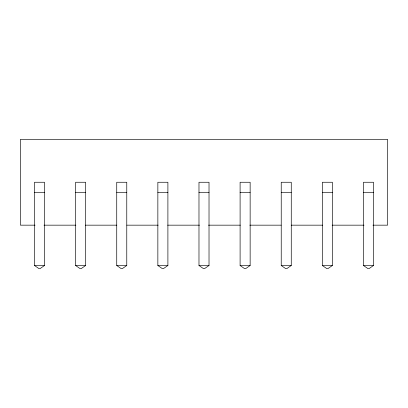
<?xml version="1.0" encoding="UTF-8"?>
<svg xmlns="http://www.w3.org/2000/svg" width="408" height="408" viewBox="0 0 408 408"><rect width="100%" height="100%" fill="white"/><g stroke="black" fill="none" stroke-linecap="round" stroke-linejoin="round"><path stroke-width="0.61" d="M44.523 265.496L40.045 268.642L38.964 268.642L34.486 265.496L34.486 182.259L44.523 182.259L44.523 265.496L34.486 265.496M85.649 265.496L81.172 268.642L80.09 268.642L75.608 265.496L75.608 182.259L85.649 182.259L85.649 265.496L75.608 265.496M126.771 265.496L122.293 268.642L121.212 268.642L116.734 265.496L116.734 182.259L126.771 182.259L126.771 265.496L116.734 265.496M167.897 265.496L163.419 268.642L162.333 268.642L157.855 265.496L157.855 182.259L167.897 182.259L167.897 265.496L157.855 265.496M209.018 265.496L204.541 268.642L203.459 268.642L198.982 265.496L198.982 182.259L209.018 182.259L209.018 265.496L198.982 265.496M250.145 265.496L245.667 268.642L244.581 268.642L240.103 265.496L240.103 182.259L250.145 182.259L250.145 265.496L240.103 265.496M291.266 265.496L286.788 268.642L285.707 268.642L281.229 265.496L281.229 182.259L291.266 182.259L291.266 265.496L281.229 265.496M332.392 265.496L327.91 268.642L326.828 268.642L322.351 265.496L322.351 182.259L332.392 182.259L332.392 265.496L322.351 265.496M373.514 265.496L369.036 268.642L367.955 268.642L363.477 265.496L363.477 182.259L373.514 182.259L373.514 265.496L363.477 265.496M34.486 192.301L44.523 192.301M75.608 192.301L85.649 192.301M116.734 192.301L126.771 192.301M157.855 192.301L167.897 192.301M198.982 192.301L209.018 192.301M240.103 192.301L250.145 192.301M281.229 192.301L291.266 192.301M322.351 192.301L332.392 192.301M363.477 192.301L373.514 192.301M35.062 225.165L20.4 225.165L20.4 139.358L387.6 139.358L387.6 225.165L372.938 225.165M43.988 225.165L75.862 225.165M85.425 225.165L116.795 225.165M126.862 225.165L158.171 225.165M167.662 225.165L199.543 225.165M208.457 225.165L240.338 225.165M249.829 225.165L281.137 225.165M291.205 225.165L322.575 225.165M332.137 225.165L364.012 225.165"/></g></svg>
